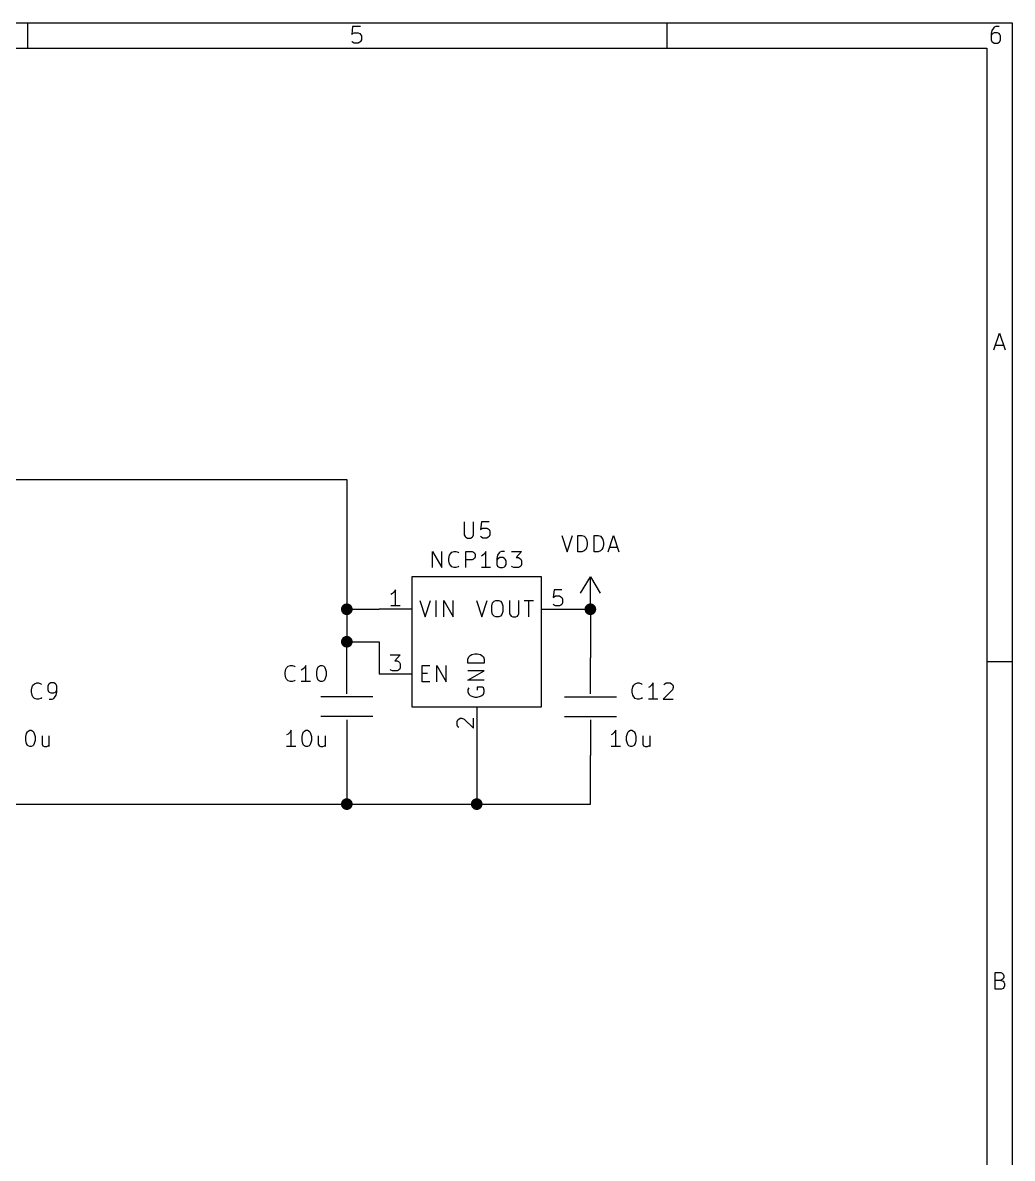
# Model space of a CAD drawing. Header units: millimetres. Extents: x 10 to 287, y -200 to -10.
# Drawn here: x 209.6 to 287, y -98.8 to -10 of the extents above; entities that cross this region are included whole.
import ezdxf

# ---------------------------------------------------------------- set-up
doc = ezdxf.new("R2010")
doc.units = ezdxf.units.MM
for name, color, linetype in [('GREENSIXTYFIVE', 129, 'CONTINUOUS'), ('LIGHTGREEN', 92, 'CONTINUOUS'), ('LIGHTRED', 12, 'CONTINUOUS'), ('RED', 14, 'CONTINUOUS'), ('WHITE', 250, 'CONTINUOUS')]:
    doc.layers.add(name, color=color, linetype=linetype)

msp = doc.modelspace()

# ---------------------------------------------------------------- linework, layer by layer
at = {"layer": 'GREENSIXTYFIVE', "linetype": 'CONTINUOUS'}
for p, q in [((244.1423, -49.0424), (244.1423, -50.0705)), ((244.1423, -49.0424), (244.1423, -50.0705)), ((244.868, -50.0705), (244.868, -49.0424)), ((244.868, -50.0705), (244.868, -49.0424)), ((245.4728, -49.0424), (245.4124, -49.6472)), ((245.4728, -49.0424), (245.4124, -49.6472)), ((245.4124, -49.6472), (245.4728, -49.5867)), ((245.4124, -49.6472), (245.4728, -49.5867)), ((246.0776, -49.0424), (245.4728, -49.0424)), ((246.0776, -49.0424), (245.4728, -49.0424)), ((245.4728, -49.5867), (245.5938, -49.5262)), ((245.4728, -49.5867), (245.5938, -49.5262)), ((245.5938, -49.5262), (245.8962, -49.5262)), ((245.5938, -49.5262), (245.8962, -49.5262)), ((245.8962, -49.5262), (246.0171, -49.5867)), ((245.8962, -49.5262), (246.0171, -49.5867)), ((246.0171, -49.5867), (246.0776, -49.6472)), ((246.0171, -49.5867), (246.0776, -49.6472)), ((246.0776, -49.6472), (246.1381, -49.7681)), ((246.0776, -49.6472), (246.1381, -49.7681)), ((244.1423, -50.0705), (244.2028, -50.1915)), ((244.1423, -50.0705), (244.2028, -50.1915)), ((244.2028, -50.1915), (244.2633, -50.252)), ((244.2028, -50.1915), (244.2633, -50.252)), ((244.2633, -50.252), (244.3842, -50.3124)), ((244.2633, -50.252), (244.3842, -50.3124)), ((244.3842, -50.3124), (244.6261, -50.3124)), ((244.3842, -50.3124), (244.6261, -50.3124)), ((244.6261, -50.3124), (244.7471, -50.252)), ((244.6261, -50.3124), (244.7471, -50.252)), ((244.7471, -50.252), (244.8076, -50.1915)), ((244.7471, -50.252), (244.8076, -50.1915)), ((244.8076, -50.1915), (244.868, -50.0705)), ((244.8076, -50.1915), (244.868, -50.0705)), ((245.4728, -50.252), (245.4124, -50.1915)), ((245.4728, -50.252), (245.4124, -50.1915)), ((245.5938, -50.3124), (245.4728, -50.252)), ((245.5938, -50.3124), (245.4728, -50.252)), ((245.8962, -50.3124), (245.5938, -50.3124)), ((245.8962, -50.3124), (245.5938, -50.3124)), ((246.0171, -50.252), (245.8962, -50.3124)), ((246.0171, -50.252), (245.8962, -50.3124)), ((246.0776, -50.1915), (246.0171, -50.252)), ((246.0776, -50.1915), (246.0171, -50.252)), ((246.1381, -50.0705), (246.0776, -50.1915)), ((246.1381, -50.0705), (246.0776, -50.1915)), ((246.1381, -49.7681), (246.1381, -50.0705)), ((246.1381, -49.7681), (246.1381, -50.0705)), ((251.7623, -50.1092), (252.1856, -51.3792)), ((251.7623, -50.1092), (252.1856, -51.3792)), ((252.1856, -51.3792), (252.609, -50.1092)), ((252.1856, -51.3792), (252.609, -50.1092)), ((253.0323, -51.3792), (253.0323, -50.1092)), ((253.0323, -50.1092), (253.3347, -50.1092)), ((253.0323, -51.3792), (253.0323, -50.1092)), ((253.0323, -50.1092), (253.3347, -50.1092)), ((253.3347, -50.1092), (253.5161, -50.1697)), ((253.3347, -50.1092), (253.5161, -50.1697)), ((253.5161, -50.1697), (253.6371, -50.2907)), ((253.5161, -50.1697), (253.6371, -50.2907)), ((253.6371, -50.2907), (253.6976, -50.4116)), ((253.6371, -50.2907), (253.6976, -50.4116)), ((253.6976, -50.4116), (253.758, -50.6535)), ((253.6976, -50.4116), (253.758, -50.6535)), ((254.3023, -51.3792), (254.3023, -50.1092)), ((254.3023, -50.1092), (254.6047, -50.1092)), ((254.3023, -51.3792), (254.3023, -50.1092)), ((254.3023, -50.1092), (254.6047, -50.1092)), ((254.6047, -50.1092), (254.7861, -50.1697)), ((254.6047, -50.1092), (254.7861, -50.1697)), ((254.7861, -50.1697), (254.9071, -50.2907)), ((254.7861, -50.1697), (254.9071, -50.2907)), ((254.9071, -50.2907), (254.9676, -50.4116)), ((254.9071, -50.2907), (254.9676, -50.4116)), ((254.9676, -50.4116), (255.028, -50.6535)), ((254.9676, -50.4116), (255.028, -50.6535)), ((255.3909, -51.3792), (255.8142, -50.1092)), ((255.3909, -51.3792), (255.8142, -50.1092)), ((255.8142, -50.1092), (256.2376, -51.3792)), ((255.8142, -50.1092), (256.2376, -51.3792)), ((241.6628, -52.6238), (241.6628, -51.3538)), ((241.6628, -51.3538), (242.3885, -52.6238)), ((241.6628, -52.6238), (241.6628, -51.3538)), ((241.6628, -51.3538), (242.3885, -52.6238)), ((242.3885, -52.6238), (242.3885, -51.3538)), ((242.3885, -52.6238), (242.3885, -51.3538)), ((243.0538, -51.5353), (243.1748, -51.4143)), ((243.0538, -51.5353), (243.1748, -51.4143)), ((243.1748, -51.4143), (243.3562, -51.3538)), ((243.1748, -51.4143), (243.3562, -51.3538)), ((243.3562, -51.3538), (243.4771, -51.3538)), ((243.3562, -51.3538), (243.4771, -51.3538)), ((243.4771, -51.3538), (243.6586, -51.4143)), ((243.4771, -51.3538), (243.6586, -51.4143)), ((243.6586, -51.4143), (243.719, -51.4748)), ((243.6586, -51.4143), (243.719, -51.4748)), ((244.2633, -52.6238), (244.2633, -51.3538)), ((244.2633, -51.3538), (244.7471, -51.3538)), ((244.2633, -52.6238), (244.2633, -51.3538)), ((244.2633, -51.3538), (244.7471, -51.3538)), ((244.7471, -51.3538), (244.8681, -51.4143)), ((244.7471, -51.3538), (244.8681, -51.4143)), ((244.8681, -51.4143), (244.9286, -51.4748)), ((244.8681, -51.4143), (244.9286, -51.4748)), ((244.9286, -51.4748), (244.989, -51.5957)), ((244.9286, -51.4748), (244.989, -51.5957)), ((245.8357, -51.3538), (245.7148, -51.5353)), ((245.8357, -51.3538), (245.7148, -51.5353)), ((245.8357, -52.6238), (245.8357, -51.3538)), ((245.8357, -52.6238), (245.8357, -51.3538)), ((246.8638, -51.4748), (246.7428, -51.6562)), ((246.8638, -51.4748), (246.7428, -51.6562)), ((246.9243, -51.4143), (246.8638, -51.4748)), ((246.9243, -51.4143), (246.8638, -51.4748)), ((247.0452, -51.3538), (246.9243, -51.4143)), ((247.0452, -51.3538), (246.9243, -51.4143)), ((247.2871, -51.3538), (247.0452, -51.3538)), ((247.2871, -51.3538), (247.0452, -51.3538)), ((247.8314, -51.3538), (248.6176, -51.3538)), ((247.8314, -51.3538), (248.6176, -51.3538)), ((248.6176, -51.3538), (248.1942, -51.8376)), ((248.6176, -51.3538), (248.1942, -51.8376)), ((253.3347, -51.3792), (253.0323, -51.3792)), ((253.3347, -51.3792), (253.0323, -51.3792)), ((253.5161, -51.3188), (253.3347, -51.3792)), ((253.5161, -51.3188), (253.3347, -51.3792)), ((253.6371, -51.1978), (253.5161, -51.3188)), ((253.6371, -51.1978), (253.5161, -51.3188)), ((253.6976, -51.0768), (253.6371, -51.1978)), ((253.6976, -51.0768), (253.6371, -51.1978)), ((253.758, -50.8349), (253.6976, -51.0768)), ((253.758, -50.8349), (253.6976, -51.0768)), ((253.758, -50.6535), (253.758, -50.8349)), ((253.758, -50.6535), (253.758, -50.8349)), ((254.6047, -51.3792), (254.3023, -51.3792)), ((254.6047, -51.3792), (254.3023, -51.3792)), ((254.7861, -51.3188), (254.6047, -51.3792)), ((254.7861, -51.3188), (254.6047, -51.3792)), ((254.9071, -51.1978), (254.7861, -51.3188)), ((254.9071, -51.1978), (254.7861, -51.3188)), ((254.9676, -51.0768), (254.9071, -51.1978)), ((254.9676, -51.0768), (254.9071, -51.1978)), ((255.028, -50.8349), (254.9676, -51.0768)), ((255.028, -50.8349), (254.9676, -51.0768)), ((255.028, -50.6535), (255.028, -50.8349)), ((255.028, -50.6535), (255.028, -50.8349)), ((255.5119, -51.0164), (256.1166, -51.0164)), ((255.5119, -51.0164), (256.1166, -51.0164)), ((242.9329, -51.8981), (242.9933, -51.6562)), ((242.9329, -51.8981), (242.9933, -51.6562)), ((242.9329, -52.0795), (242.9329, -51.8981)), ((242.9329, -52.0795), (242.9329, -51.8981)), ((242.9933, -52.3214), (242.9329, -52.0795)), ((242.9933, -52.3214), (242.9329, -52.0795)), ((242.9933, -51.6562), (243.0538, -51.5353)), ((242.9933, -51.6562), (243.0538, -51.5353)), ((243.0538, -52.4424), (242.9933, -52.3214)), ((243.0538, -52.4424), (242.9933, -52.3214)), ((244.7471, -52.0191), (244.2633, -52.0191)), ((244.7471, -52.0191), (244.2633, -52.0191)), ((244.8681, -51.9586), (244.7471, -52.0191)), ((244.8681, -51.9586), (244.7471, -52.0191)), ((244.9286, -51.8981), (244.8681, -51.9586)), ((244.9286, -51.8981), (244.8681, -51.9586)), ((244.989, -51.7772), (244.9286, -51.8981)), ((244.989, -51.7772), (244.9286, -51.8981)), ((244.989, -51.5957), (244.989, -51.7772)), ((244.989, -51.5957), (244.989, -51.7772)), ((245.5938, -51.6562), (245.4729, -51.7167)), ((245.5938, -51.6562), (245.4729, -51.7167)), ((245.7148, -51.5353), (245.5938, -51.6562)), ((245.7148, -51.5353), (245.5938, -51.6562)), ((246.7428, -51.6562), (246.6824, -51.8981)), ((246.7428, -51.6562), (246.6824, -51.8981)), ((246.6824, -51.8981), (246.6824, -52.3819)), ((246.6824, -51.8981), (246.6824, -52.3819)), ((246.7428, -51.9586), (246.6824, -52.0795)), ((246.7428, -51.9586), (246.6824, -52.0795)), ((246.6824, -52.3819), (246.7428, -52.5029)), ((246.6824, -52.3819), (246.7428, -52.5029)), ((246.8033, -51.8981), (246.7428, -51.9586)), ((246.8033, -51.8981), (246.7428, -51.9586)), ((246.9243, -51.8376), (246.8033, -51.8981)), ((246.9243, -51.8376), (246.8033, -51.8981)), ((247.1662, -51.8376), (246.9243, -51.8376)), ((247.1662, -51.8376), (246.9243, -51.8376)), ((247.2871, -51.8981), (247.1662, -51.8376)), ((247.2871, -51.8981), (247.1662, -51.8376)), ((247.3476, -51.9586), (247.2871, -51.8981)), ((247.3476, -51.9586), (247.2871, -51.8981)), ((247.4081, -52.0795), (247.3476, -51.9586)), ((247.4081, -52.0795), (247.3476, -51.9586)), ((247.3476, -52.5029), (247.4081, -52.3819)), ((247.3476, -52.5029), (247.4081, -52.3819)), ((247.4081, -52.3819), (247.4081, -52.0795)), ((247.4081, -52.3819), (247.4081, -52.0795)), ((248.1942, -51.8376), (248.3757, -51.8376)), ((248.1942, -51.8376), (248.3757, -51.8376)), ((248.3757, -51.8376), (248.4966, -51.8981)), ((248.3757, -51.8376), (248.4966, -51.8981)), ((248.4966, -51.8981), (248.5571, -51.9586)), ((248.4966, -51.8981), (248.5571, -51.9586)), ((248.5571, -51.9586), (248.6176, -52.0795)), ((248.5571, -51.9586), (248.6176, -52.0795)), ((248.6176, -52.3819), (248.5571, -52.5029)), ((248.6176, -52.3819), (248.5571, -52.5029)), ((248.6176, -52.0795), (248.6176, -52.3819)), ((248.6176, -52.0795), (248.6176, -52.3819)), ((243.1748, -52.5634), (243.0538, -52.4424)), ((243.1748, -52.5634), (243.0538, -52.4424)), ((243.3562, -52.6238), (243.1748, -52.5634)), ((243.3562, -52.6238), (243.1748, -52.5634)), ((243.4771, -52.6238), (243.3562, -52.6238)), ((243.4771, -52.6238), (243.3562, -52.6238)), ((243.6586, -52.5634), (243.4771, -52.6238)), ((243.6586, -52.5634), (243.4771, -52.6238)), ((243.719, -52.5029), (243.6586, -52.5634)), ((243.719, -52.5029), (243.6586, -52.5634)), ((246.1986, -52.6238), (245.4729, -52.6238)), ((246.1986, -52.6238), (245.4729, -52.6238)), ((246.7428, -52.5029), (246.8033, -52.5634)), ((246.7428, -52.5029), (246.8033, -52.5634)), ((246.8033, -52.5634), (246.9243, -52.6238)), ((246.8033, -52.5634), (246.9243, -52.6238)), ((246.9243, -52.6238), (247.1662, -52.6238)), ((246.9243, -52.6238), (247.1662, -52.6238)), ((247.1662, -52.6238), (247.2871, -52.5634)), ((247.1662, -52.6238), (247.2871, -52.5634)), ((247.2871, -52.5634), (247.3476, -52.5029)), ((247.2871, -52.5634), (247.3476, -52.5029)), ((247.8919, -52.5634), (247.8314, -52.5029)), ((247.8919, -52.5634), (247.8314, -52.5029)), ((248.0128, -52.6238), (247.8919, -52.5634)), ((248.0128, -52.6238), (247.8919, -52.5634)), ((248.3757, -52.6238), (248.0128, -52.6238)), ((248.3757, -52.6238), (248.0128, -52.6238)), ((248.4966, -52.5634), (248.3757, -52.6238)), ((248.4966, -52.5634), (248.3757, -52.6238)), ((248.5571, -52.5029), (248.4966, -52.5634)), ((248.5571, -52.5029), (248.4966, -52.5634)), ((240.6589, -55.1975), (241.0822, -56.4675)), ((240.6589, -55.1975), (241.0822, -56.4675)), ((241.0822, -56.4675), (241.5056, -55.1975)), ((241.0822, -56.4675), (241.5056, -55.1975)), ((241.9289, -56.4675), (241.9289, -55.1975)), ((241.9289, -56.4675), (241.9289, -55.1975)), ((242.5337, -56.4675), (242.5337, -55.1975)), ((242.5337, -55.1975), (243.2594, -56.4675)), ((242.5337, -56.4675), (242.5337, -55.1975)), ((242.5337, -55.1975), (243.2594, -56.4675)), ((243.2594, -56.4675), (243.2594, -55.1975)), ((243.2594, -56.4675), (243.2594, -55.1975)), ((245.0857, -55.1975), (245.509, -56.4675)), ((245.0857, -55.1975), (245.509, -56.4675)), ((245.509, -56.4675), (245.9324, -55.1975)), ((245.509, -56.4675), (245.9324, -55.1975)), ((246.2953, -55.6209), (246.3557, -55.379)), ((246.2953, -55.6209), (246.3557, -55.379)), ((246.2953, -56.0442), (246.2953, -55.6209)), ((246.2953, -56.0442), (246.2953, -55.6209)), ((246.3557, -55.379), (246.4767, -55.258)), ((246.3557, -55.379), (246.4767, -55.258)), ((246.4767, -55.258), (246.5976, -55.1975)), ((246.4767, -55.258), (246.5976, -55.1975)), ((246.5976, -55.1975), (246.8395, -55.1975)), ((246.5976, -55.1975), (246.8395, -55.1975)), ((246.8395, -55.1975), (246.9605, -55.258)), ((246.8395, -55.1975), (246.9605, -55.258)), ((246.9605, -55.258), (247.0814, -55.379)), ((246.9605, -55.258), (247.0814, -55.379)), ((247.0814, -55.379), (247.1419, -55.6209)), ((247.0814, -55.379), (247.1419, -55.6209)), ((247.1419, -55.6209), (247.1419, -56.0442)), ((247.1419, -55.6209), (247.1419, -56.0442)), ((247.6862, -55.1975), (247.6862, -56.2256)), ((247.6862, -55.1975), (247.6862, -56.2256)), ((248.4119, -56.2256), (248.4119, -55.1975)), ((248.4119, -56.2256), (248.4119, -55.1975)), ((248.8353, -55.1975), (249.561, -55.1975)), ((248.8353, -55.1975), (249.561, -55.1975)), ((249.1982, -56.4675), (249.1982, -55.1975)), ((249.1982, -56.4675), (249.1982, -55.1975)), ((246.3557, -56.2861), (246.2953, -56.0442)), ((246.3557, -56.2861), (246.2953, -56.0442)), ((246.4767, -56.4071), (246.3557, -56.2861)), ((246.4767, -56.4071), (246.3557, -56.2861)), ((246.5976, -56.4675), (246.4767, -56.4071)), ((246.5976, -56.4675), (246.4767, -56.4071)), ((246.8395, -56.4675), (246.5976, -56.4675)), ((246.8395, -56.4675), (246.5976, -56.4675)), ((246.9605, -56.4071), (246.8395, -56.4675)), ((246.9605, -56.4071), (246.8395, -56.4675)), ((247.0814, -56.2861), (246.9605, -56.4071)), ((247.0814, -56.2861), (246.9605, -56.4071)), ((247.1419, -56.0442), (247.0814, -56.2861)), ((247.1419, -56.0442), (247.0814, -56.2861)), ((247.6862, -56.2256), (247.7467, -56.3466)), ((247.6862, -56.2256), (247.7467, -56.3466)), ((247.7467, -56.3466), (247.8072, -56.4071)), ((247.7467, -56.3466), (247.8072, -56.4071)), ((247.8072, -56.4071), (247.9281, -56.4675)), ((247.8072, -56.4071), (247.9281, -56.4675)), ((247.9281, -56.4675), (248.17, -56.4675)), ((247.9281, -56.4675), (248.17, -56.4675)), ((248.17, -56.4675), (248.291, -56.4071)), ((248.17, -56.4675), (248.291, -56.4071)), ((248.291, -56.4071), (248.3515, -56.3466)), ((248.291, -56.4071), (248.3515, -56.3466)), ((248.3515, -56.3466), (248.4119, -56.2256)), ((248.3515, -56.3466), (248.4119, -56.2256)), ((244.488, -59.6053), (244.609, -59.4843)), ((244.488, -59.6053), (244.609, -59.4843)), ((244.609, -59.4843), (244.7299, -59.4238)), ((244.609, -59.4843), (244.7299, -59.4238)), ((244.7299, -59.4238), (244.9718, -59.3634)), ((244.7299, -59.4238), (244.9718, -59.3634)), ((244.9718, -59.3634), (245.1532, -59.3634)), ((244.9718, -59.3634), (245.1532, -59.3634)), ((245.1532, -59.3634), (245.3951, -59.4238)), ((245.1532, -59.3634), (245.3951, -59.4238)), ((245.3951, -59.4238), (245.5161, -59.4843)), ((245.3951, -59.4238), (245.5161, -59.4843)), ((245.5161, -59.4843), (245.6371, -59.6053)), ((245.5161, -59.4843), (245.6371, -59.6053)), ((230.2426, -60.4507), (230.3636, -60.3297)), ((230.2426, -60.4507), (230.3636, -60.3297)), ((230.3636, -60.3297), (230.545, -60.2692)), ((230.3636, -60.3297), (230.545, -60.2692)), ((230.545, -60.2692), (230.6659, -60.2692)), ((230.545, -60.2692), (230.6659, -60.2692)), ((230.6659, -60.2692), (230.8474, -60.3297)), ((230.6659, -60.2692), (230.8474, -60.3297)), ((230.8474, -60.3297), (230.9078, -60.3902)), ((230.8474, -60.3297), (230.9078, -60.3902)), ((231.7545, -60.2692), (231.6336, -60.4507)), ((231.7545, -60.2692), (231.6336, -60.4507)), ((231.7545, -61.5392), (231.7545, -60.2692)), ((231.7545, -61.5392), (231.7545, -60.2692)), ((232.6616, -60.5111), (232.7221, -60.3902)), ((232.6616, -60.5111), (232.7221, -60.3902)), ((232.7221, -60.3902), (232.7826, -60.3297)), ((232.7221, -60.3902), (232.7826, -60.3297)), ((232.7826, -60.3297), (232.9035, -60.2692)), ((232.7826, -60.3297), (232.9035, -60.2692)), ((232.9035, -60.2692), (233.0245, -60.2692)), ((232.9035, -60.2692), (233.0245, -60.2692)), ((233.0245, -60.2692), (233.1454, -60.3297)), ((233.0245, -60.2692), (233.1454, -60.3297)), ((233.1454, -60.3297), (233.2059, -60.3902)), ((233.1454, -60.3297), (233.2059, -60.3902)), ((233.2059, -60.3902), (233.2664, -60.5111)), ((233.2059, -60.3902), (233.2664, -60.5111)), ((240.8403, -61.5475), (240.8403, -60.2775)), ((240.8403, -60.2775), (241.4451, -60.2775)), ((240.8403, -61.5475), (240.8403, -60.2775)), ((240.8403, -60.2775), (241.4451, -60.2775)), ((241.9893, -61.5475), (241.9893, -60.2775)), ((241.9893, -60.2775), (242.715, -61.5475)), ((241.9893, -61.5475), (241.9893, -60.2775)), ((241.9893, -60.2775), (242.715, -61.5475)), ((242.715, -61.5475), (242.715, -60.2775)), ((242.715, -61.5475), (242.715, -60.2775)), ((244.4275, -59.7867), (244.488, -59.6053)), ((244.4275, -59.7867), (244.488, -59.6053)), ((244.4275, -60.0891), (244.4275, -59.7867)), ((244.4275, -60.0891), (244.4275, -59.7867)), ((245.6975, -60.0891), (244.4275, -60.0891)), ((245.6975, -60.0891), (244.4275, -60.0891)), ((245.6371, -59.6053), (245.6975, -59.7867)), ((245.6371, -59.6053), (245.6975, -59.7867)), ((245.6975, -59.7867), (245.6975, -60.0891)), ((245.6975, -59.7867), (245.6975, -60.0891)), ((230.1217, -60.8135), (230.1821, -60.5716)), ((230.1217, -60.8135), (230.1821, -60.5716)), ((230.1217, -60.9949), (230.1217, -60.8135)), ((230.1217, -60.9949), (230.1217, -60.8135)), ((230.1821, -61.2368), (230.1217, -60.9949)), ((230.1821, -61.2368), (230.1217, -60.9949)), ((230.1821, -60.5716), (230.2426, -60.4507)), ((230.1821, -60.5716), (230.2426, -60.4507)), ((230.2426, -61.3578), (230.1821, -61.2368)), ((230.2426, -61.3578), (230.1821, -61.2368)), ((231.5126, -60.5716), (231.3917, -60.6321)), ((231.5126, -60.5716), (231.3917, -60.6321)), ((231.6336, -60.4507), (231.5126, -60.5716)), ((231.6336, -60.4507), (231.5126, -60.5716)), ((232.6012, -60.753), (232.6616, -60.5111)), ((232.6012, -60.753), (232.6616, -60.5111)), ((232.6012, -61.0554), (232.6012, -60.753)), ((232.6012, -61.0554), (232.6012, -60.753)), ((232.6616, -61.2973), (232.6012, -61.0554)), ((232.6616, -61.2973), (232.6012, -61.0554)), ((233.2664, -60.5111), (233.3269, -60.753)), ((233.2664, -60.5111), (233.3269, -60.753)), ((233.3269, -61.0554), (233.2664, -61.2973)), ((233.3269, -61.0554), (233.2664, -61.2973)), ((233.3269, -60.753), (233.3269, -61.0554)), ((233.3269, -60.753), (233.3269, -61.0554)), ((240.8403, -60.8823), (241.2637, -60.8823)), ((240.8403, -60.8823), (241.2637, -60.8823)), ((244.4275, -61.4196), (245.6975, -60.6939)), ((245.6975, -60.6939), (244.4275, -60.6939)), ((244.4275, -61.4196), (245.6975, -60.6939)), ((245.6975, -60.6939), (244.4275, -60.6939)), ((210.2841, -62.1851), (210.3445, -61.9432)), ((210.2841, -62.1851), (210.3445, -61.9432)), ((210.3445, -61.9432), (210.405, -61.8223)), ((210.3445, -61.9432), (210.405, -61.8223)), ((210.405, -61.8223), (210.526, -61.7013)), ((210.405, -61.8223), (210.526, -61.7013)), ((210.526, -61.7013), (210.7074, -61.6408)), ((210.526, -61.7013), (210.7074, -61.6408)), ((210.7074, -61.6408), (210.8283, -61.6408)), ((210.7074, -61.6408), (210.8283, -61.6408)), ((210.8283, -61.6408), (211.0098, -61.7013)), ((210.8283, -61.6408), (211.0098, -61.7013)), ((211.0098, -61.7013), (211.0702, -61.7618)), ((211.0098, -61.7013), (211.0702, -61.7618)), ((211.6145, -61.7618), (211.5541, -61.8827)), ((211.6145, -61.7618), (211.5541, -61.8827)), ((211.5541, -61.8827), (211.5541, -62.1851)), ((211.5541, -61.8827), (211.5541, -62.1851)), ((211.675, -61.7013), (211.6145, -61.7618)), ((211.675, -61.7013), (211.6145, -61.7618)), ((211.796, -61.6408), (211.675, -61.7013)), ((211.796, -61.6408), (211.675, -61.7013)), ((212.0379, -61.6408), (211.796, -61.6408)), ((212.0379, -61.6408), (211.796, -61.6408)), ((212.1588, -61.7013), (212.0379, -61.6408)), ((212.1588, -61.7013), (212.0379, -61.6408)), ((212.2193, -61.7618), (212.1588, -61.7013)), ((212.2193, -61.7618), (212.1588, -61.7013)), ((212.2798, -61.8827), (212.2193, -61.7618)), ((212.2798, -61.8827), (212.2193, -61.7618)), ((212.2798, -62.3665), (212.2798, -61.8827)), ((212.2798, -62.3665), (212.2798, -61.8827)), ((230.3636, -61.4788), (230.2426, -61.3578)), ((230.3636, -61.4788), (230.2426, -61.3578)), ((230.545, -61.5392), (230.3636, -61.4788)), ((230.545, -61.5392), (230.3636, -61.4788)), ((230.6659, -61.5392), (230.545, -61.5392)), ((230.6659, -61.5392), (230.545, -61.5392)), ((230.8474, -61.4788), (230.6659, -61.5392)), ((230.8474, -61.4788), (230.6659, -61.5392)), ((230.9078, -61.4183), (230.8474, -61.4788)), ((230.9078, -61.4183), (230.8474, -61.4788)), ((232.1174, -61.5392), (231.3917, -61.5392)), ((232.1174, -61.5392), (231.3917, -61.5392)), ((232.7221, -61.4183), (232.6616, -61.2973)), ((232.7221, -61.4183), (232.6616, -61.2973)), ((232.7826, -61.4788), (232.7221, -61.4183)), ((232.7826, -61.4788), (232.7221, -61.4183)), ((232.9035, -61.5392), (232.7826, -61.4788)), ((232.9035, -61.5392), (232.7826, -61.4788)), ((233.0245, -61.5392), (232.9035, -61.5392)), ((233.0245, -61.5392), (232.9035, -61.5392)), ((233.1454, -61.4788), (233.0245, -61.5392)), ((233.1454, -61.4788), (233.0245, -61.5392)), ((233.2059, -61.4183), (233.1454, -61.4788)), ((233.2059, -61.4183), (233.1454, -61.4788)), ((233.2664, -61.2973), (233.2059, -61.4183)), ((233.2664, -61.2973), (233.2059, -61.4183)), ((241.4451, -61.5475), (240.8403, -61.5475)), ((241.4451, -61.5475), (240.8403, -61.5475)), ((245.6975, -61.4196), (244.4275, -61.4196)), ((245.6975, -61.4196), (244.4275, -61.4196)), ((244.488, -62.0243), (244.4275, -62.1453)), ((244.488, -62.0243), (244.4275, -62.1453)), ((244.4275, -62.1453), (244.4275, -62.3267)), ((244.4275, -62.1453), (244.4275, -62.3267)), ((245.5766, -61.9639), (245.1532, -61.9639)), ((245.1532, -61.9639), (245.1532, -62.2058)), ((245.5766, -61.9639), (245.1532, -61.9639)), ((245.1532, -61.9639), (245.1532, -62.2058)), ((245.6371, -62.0243), (245.5766, -61.9639)), ((245.6371, -62.0243), (245.5766, -61.9639)), ((245.6975, -62.2058), (245.6371, -62.0243)), ((245.6975, -62.2058), (245.6371, -62.0243)), ((257.2741, -62.1851), (257.3345, -61.9432)), ((257.2741, -62.1851), (257.3345, -61.9432)), ((257.3345, -61.9432), (257.395, -61.8223)), ((257.3345, -61.9432), (257.395, -61.8223)), ((257.395, -61.8223), (257.516, -61.7013)), ((257.395, -61.8223), (257.516, -61.7013)), ((257.516, -61.7013), (257.6974, -61.6408)), ((257.516, -61.7013), (257.6974, -61.6408)), ((257.6974, -61.6408), (257.8183, -61.6408)), ((257.6974, -61.6408), (257.8183, -61.6408)), ((257.8183, -61.6408), (257.9998, -61.7013)), ((257.8183, -61.6408), (257.9998, -61.7013)), ((257.9998, -61.7013), (258.0602, -61.7618)), ((257.9998, -61.7013), (258.0602, -61.7618)), ((258.665, -61.9432), (258.5441, -62.0037)), ((258.665, -61.9432), (258.5441, -62.0037)), ((258.786, -61.8223), (258.665, -61.9432)), ((258.786, -61.8223), (258.665, -61.9432)), ((258.9069, -61.6408), (258.786, -61.8223)), ((258.9069, -61.6408), (258.786, -61.8223)), ((258.9069, -62.9108), (258.9069, -61.6408)), ((258.9069, -62.9108), (258.9069, -61.6408)), ((259.7536, -61.7618), (259.814, -61.7013)), ((259.7536, -61.7618), (259.814, -61.7013)), ((259.814, -61.7013), (259.935, -61.6408)), ((259.814, -61.7013), (259.935, -61.6408)), ((259.935, -61.6408), (260.2374, -61.6408)), ((259.935, -61.6408), (260.2374, -61.6408)), ((260.2374, -61.6408), (260.3583, -61.7013)), ((260.2374, -61.6408), (260.3583, -61.7013)), ((260.3583, -61.7013), (260.4188, -61.7618)), ((260.3583, -61.7013), (260.4188, -61.7618)), ((260.4188, -61.7618), (260.4793, -61.8827)), ((260.4188, -61.7618), (260.4793, -61.8827)), ((260.4793, -62.0037), (260.4188, -62.1851)), ((260.4793, -62.0037), (260.4188, -62.1851)), ((260.4793, -61.8827), (260.4793, -62.0037)), ((260.4793, -61.8827), (260.4793, -62.0037)), ((210.2841, -62.3665), (210.2841, -62.1851)), ((210.2841, -62.3665), (210.2841, -62.1851)), ((210.3445, -62.6084), (210.2841, -62.3665)), ((210.3445, -62.6084), (210.2841, -62.3665)), ((210.405, -62.7294), (210.3445, -62.6084)), ((210.405, -62.7294), (210.3445, -62.6084)), ((210.526, -62.8504), (210.405, -62.7294)), ((210.526, -62.8504), (210.405, -62.7294)), ((210.7074, -62.9108), (210.526, -62.8504)), ((210.7074, -62.9108), (210.526, -62.8504)), ((210.8283, -62.9108), (210.7074, -62.9108)), ((210.8283, -62.9108), (210.7074, -62.9108)), ((211.0098, -62.8504), (210.8283, -62.9108)), ((211.0098, -62.8504), (210.8283, -62.9108)), ((211.0702, -62.7899), (211.0098, -62.8504)), ((211.0702, -62.7899), (211.0098, -62.8504)), ((211.5541, -62.1851), (211.6145, -62.3061)), ((211.5541, -62.1851), (211.6145, -62.3061)), ((211.6145, -62.3061), (211.675, -62.3665)), ((211.6145, -62.3061), (211.675, -62.3665)), ((211.675, -62.3665), (211.796, -62.427)), ((211.675, -62.3665), (211.796, -62.427)), ((211.675, -62.9108), (211.9169, -62.9108)), ((211.675, -62.9108), (211.9169, -62.9108)), ((211.796, -62.427), (212.0379, -62.427)), ((211.796, -62.427), (212.0379, -62.427)), ((211.9169, -62.9108), (212.0379, -62.8504)), ((211.9169, -62.9108), (212.0379, -62.8504)), ((212.0379, -62.427), (212.1588, -62.3665)), ((212.0379, -62.427), (212.1588, -62.3665)), ((212.0379, -62.8504), (212.0983, -62.7899)), ((212.0379, -62.8504), (212.0983, -62.7899)), ((212.0983, -62.7899), (212.2193, -62.6084)), ((212.0983, -62.7899), (212.2193, -62.6084)), ((212.1588, -62.3665), (212.2193, -62.3061)), ((212.1588, -62.3665), (212.2193, -62.3061)), ((212.2193, -62.3061), (212.2798, -62.1851)), ((212.2193, -62.3061), (212.2798, -62.1851)), ((212.2193, -62.6084), (212.2798, -62.3665)), ((212.2193, -62.6084), (212.2798, -62.3665)), ((244.4275, -62.3267), (244.488, -62.5081)), ((244.4275, -62.3267), (244.488, -62.5081)), ((244.488, -62.5081), (244.609, -62.6291)), ((244.488, -62.5081), (244.609, -62.6291)), ((244.609, -62.6291), (244.7299, -62.6896)), ((244.609, -62.6291), (244.7299, -62.6896)), ((244.7299, -62.6896), (244.9718, -62.75)), ((244.7299, -62.6896), (244.9718, -62.75)), ((244.9718, -62.75), (245.1532, -62.75)), ((244.9718, -62.75), (245.1532, -62.75)), ((245.1532, -62.75), (245.3951, -62.6896)), ((245.1532, -62.75), (245.3951, -62.6896)), ((245.3951, -62.6896), (245.5161, -62.6291)), ((245.3951, -62.6896), (245.5161, -62.6291)), ((245.5161, -62.6291), (245.6371, -62.5081)), ((245.5161, -62.6291), (245.6371, -62.5081)), ((245.6371, -62.5081), (245.6975, -62.3267)), ((245.6371, -62.5081), (245.6975, -62.3267)), ((245.6975, -62.3267), (245.6975, -62.2058)), ((245.6975, -62.3267), (245.6975, -62.2058)), ((257.2741, -62.3665), (257.2741, -62.1851)), ((257.2741, -62.3665), (257.2741, -62.1851)), ((257.3345, -62.6084), (257.2741, -62.3665)), ((257.3345, -62.6084), (257.2741, -62.3665)), ((257.395, -62.7294), (257.3345, -62.6084)), ((257.395, -62.7294), (257.3345, -62.6084)), ((257.516, -62.8504), (257.395, -62.7294)), ((257.516, -62.8504), (257.395, -62.7294)), ((257.6974, -62.9108), (257.516, -62.8504)), ((257.6974, -62.9108), (257.516, -62.8504)), ((257.8183, -62.9108), (257.6974, -62.9108)), ((257.8183, -62.9108), (257.6974, -62.9108)), ((257.9998, -62.8504), (257.8183, -62.9108)), ((257.9998, -62.8504), (257.8183, -62.9108)), ((258.0602, -62.7899), (257.9998, -62.8504)), ((258.0602, -62.7899), (257.9998, -62.8504)), ((259.2698, -62.9108), (258.5441, -62.9108)), ((259.2698, -62.9108), (258.5441, -62.9108)), ((260.4188, -62.1851), (259.6931, -62.9108)), ((260.4188, -62.1851), (259.6931, -62.9108)), ((259.6931, -62.9108), (260.4793, -62.9108)), ((259.6931, -62.9108), (260.4793, -62.9108)), ((209.8426, -65.833), (209.903, -65.5911)), ((209.8426, -65.833), (209.903, -65.5911)), ((209.903, -65.5911), (209.9635, -65.4702)), ((209.903, -65.5911), (209.9635, -65.4702)), ((209.9635, -65.4702), (210.024, -65.4097)), ((209.9635, -65.4702), (210.024, -65.4097)), ((210.024, -65.4097), (210.1449, -65.3492)), ((210.024, -65.4097), (210.1449, -65.3492)), ((210.1449, -65.3492), (210.2659, -65.3492)), ((210.1449, -65.3492), (210.2659, -65.3492)), ((210.2659, -65.3492), (210.3868, -65.4097)), ((210.2659, -65.3492), (210.3868, -65.4097)), ((210.3868, -65.4097), (210.4473, -65.4702)), ((210.3868, -65.4097), (210.4473, -65.4702)), ((210.4473, -65.4702), (210.5078, -65.5911)), ((210.4473, -65.4702), (210.5078, -65.5911)), ((210.5078, -65.5911), (210.5683, -65.833)), ((210.5078, -65.5911), (210.5683, -65.833)), ((230.3636, -65.6516), (230.2427, -65.7121)), ((230.3636, -65.6516), (230.2427, -65.7121)), ((230.4846, -65.5307), (230.3636, -65.6516)), ((230.4846, -65.5307), (230.3636, -65.6516)), ((230.6055, -65.3492), (230.4846, -65.5307)), ((230.6055, -65.3492), (230.4846, -65.5307)), ((230.6055, -66.6192), (230.6055, -65.3492)), ((230.6055, -66.6192), (230.6055, -65.3492)), ((231.4522, -65.833), (231.5126, -65.5911)), ((231.4522, -65.833), (231.5126, -65.5911)), ((231.5126, -65.5911), (231.5731, -65.4702)), ((231.5126, -65.5911), (231.5731, -65.4702)), ((231.5731, -65.4702), (231.6336, -65.4097)), ((231.5731, -65.4702), (231.6336, -65.4097)), ((231.6336, -65.4097), (231.7545, -65.3492)), ((231.6336, -65.4097), (231.7545, -65.3492)), ((231.7545, -65.3492), (231.8755, -65.3492)), ((231.7545, -65.3492), (231.8755, -65.3492)), ((231.8755, -65.3492), (231.9964, -65.4097)), ((231.8755, -65.3492), (231.9964, -65.4097)), ((231.9964, -65.4097), (232.0569, -65.4702)), ((231.9964, -65.4097), (232.0569, -65.4702)), ((232.0569, -65.4702), (232.1174, -65.5911)), ((232.0569, -65.4702), (232.1174, -65.5911)), ((232.1174, -65.5911), (232.1779, -65.833)), ((232.1174, -65.5911), (232.1779, -65.833)), ((255.744, -65.6516), (255.6231, -65.7121)), ((255.744, -65.6516), (255.6231, -65.7121)), ((255.865, -65.5307), (255.744, -65.6516)), ((255.865, -65.5307), (255.744, -65.6516)), ((255.9859, -65.3492), (255.865, -65.5307)), ((255.9859, -65.3492), (255.865, -65.5307)), ((255.9859, -66.6192), (255.9859, -65.3492)), ((255.9859, -66.6192), (255.9859, -65.3492)), ((256.8326, -65.833), (256.893, -65.5911)), ((256.8326, -65.833), (256.893, -65.5911)), ((256.893, -65.5911), (256.9535, -65.4702)), ((256.893, -65.5911), (256.9535, -65.4702)), ((256.9535, -65.4702), (257.014, -65.4097)), ((256.9535, -65.4702), (257.014, -65.4097)), ((257.014, -65.4097), (257.1349, -65.3492)), ((257.014, -65.4097), (257.1349, -65.3492)), ((257.1349, -65.3492), (257.2559, -65.3492)), ((257.1349, -65.3492), (257.2559, -65.3492)), ((257.2559, -65.3492), (257.3768, -65.4097)), ((257.2559, -65.3492), (257.3768, -65.4097)), ((257.3768, -65.4097), (257.4373, -65.4702)), ((257.3768, -65.4097), (257.4373, -65.4702)), ((257.4373, -65.4702), (257.4978, -65.5911)), ((257.4373, -65.4702), (257.4978, -65.5911)), ((257.4978, -65.5911), (257.5583, -65.833)), ((257.4978, -65.5911), (257.5583, -65.833)), ((209.8426, -66.1354), (209.8426, -65.833)), ((209.8426, -66.1354), (209.8426, -65.833)), ((209.903, -66.3773), (209.8426, -66.1354)), ((209.903, -66.3773), (209.8426, -66.1354)), ((209.9635, -66.4983), (209.903, -66.3773)), ((209.9635, -66.4983), (209.903, -66.3773)), ((210.024, -66.5588), (209.9635, -66.4983)), ((210.024, -66.5588), (209.9635, -66.4983)), ((210.1449, -66.6192), (210.024, -66.5588)), ((210.1449, -66.6192), (210.024, -66.5588)), ((210.3868, -66.5588), (210.2659, -66.6192)), ((210.3868, -66.5588), (210.2659, -66.6192)), ((210.4473, -66.4983), (210.3868, -66.5588)), ((210.4473, -66.4983), (210.3868, -66.5588)), ((210.5078, -66.3773), (210.4473, -66.4983)), ((210.5078, -66.3773), (210.4473, -66.4983)), ((210.5683, -66.1354), (210.5078, -66.3773)), ((210.5683, -66.1354), (210.5078, -66.3773)), ((210.5683, -65.833), (210.5683, -66.1354)), ((210.5683, -65.833), (210.5683, -66.1354)), ((211.1125, -65.7726), (211.1125, -66.4378)), ((211.1125, -65.7726), (211.1125, -66.4378)), ((211.1125, -66.4378), (211.173, -66.5588)), ((211.1125, -66.4378), (211.173, -66.5588)), ((211.173, -66.5588), (211.294, -66.6192)), ((211.173, -66.5588), (211.294, -66.6192)), ((211.4754, -66.6192), (211.5963, -66.5588)), ((211.4754, -66.6192), (211.5963, -66.5588)), ((211.5963, -66.5588), (211.6568, -66.4983)), ((211.5963, -66.5588), (211.6568, -66.4983)), ((211.6568, -65.7726), (211.6568, -66.6192)), ((211.6568, -65.7726), (211.6568, -66.6192)), ((231.4522, -66.1354), (231.4522, -65.833)), ((231.4522, -66.1354), (231.4522, -65.833)), ((231.5126, -66.3773), (231.4522, -66.1354)), ((231.5126, -66.3773), (231.4522, -66.1354)), ((231.5731, -66.4983), (231.5126, -66.3773)), ((231.5731, -66.4983), (231.5126, -66.3773)), ((231.6336, -66.5588), (231.5731, -66.4983)), ((231.6336, -66.5588), (231.5731, -66.4983)), ((231.7545, -66.6192), (231.6336, -66.5588)), ((231.7545, -66.6192), (231.6336, -66.5588)), ((231.9964, -66.5588), (231.8755, -66.6192)), ((231.9964, -66.5588), (231.8755, -66.6192)), ((232.0569, -66.4983), (231.9964, -66.5588)), ((232.0569, -66.4983), (231.9964, -66.5588)), ((232.1174, -66.3773), (232.0569, -66.4983)), ((232.1174, -66.3773), (232.0569, -66.4983)), ((232.1779, -66.1354), (232.1174, -66.3773)), ((232.1779, -66.1354), (232.1174, -66.3773)), ((232.1779, -65.833), (232.1779, -66.1354)), ((232.1779, -65.833), (232.1779, -66.1354)), ((232.7221, -65.7726), (232.7221, -66.4378)), ((232.7221, -65.7726), (232.7221, -66.4378)), ((232.7221, -66.4378), (232.7826, -66.5588)), ((232.7221, -66.4378), (232.7826, -66.5588)), ((232.7826, -66.5588), (232.9036, -66.6192)), ((232.7826, -66.5588), (232.9036, -66.6192)), ((233.085, -66.6192), (233.2059, -66.5588)), ((233.085, -66.6192), (233.2059, -66.5588)), ((233.2059, -66.5588), (233.2664, -66.4983)), ((233.2059, -66.5588), (233.2664, -66.4983)), ((233.2664, -65.7726), (233.2664, -66.6192)), ((233.2664, -65.7726), (233.2664, -66.6192)), ((256.8326, -66.1354), (256.8326, -65.833)), ((256.8326, -66.1354), (256.8326, -65.833)), ((256.893, -66.3773), (256.8326, -66.1354)), ((256.893, -66.3773), (256.8326, -66.1354)), ((256.9535, -66.4983), (256.893, -66.3773)), ((256.9535, -66.4983), (256.893, -66.3773)), ((257.014, -66.5588), (256.9535, -66.4983)), ((257.014, -66.5588), (256.9535, -66.4983)), ((257.1349, -66.6192), (257.014, -66.5588)), ((257.1349, -66.6192), (257.014, -66.5588)), ((257.3768, -66.5588), (257.2559, -66.6192)), ((257.3768, -66.5588), (257.2559, -66.6192)), ((257.4373, -66.4983), (257.3768, -66.5588)), ((257.4373, -66.4983), (257.3768, -66.5588)), ((257.4978, -66.3773), (257.4373, -66.4983)), ((257.4978, -66.3773), (257.4373, -66.4983)), ((257.5583, -66.1354), (257.4978, -66.3773)), ((257.5583, -66.1354), (257.4978, -66.3773)), ((257.5583, -65.833), (257.5583, -66.1354)), ((257.5583, -65.833), (257.5583, -66.1354)), ((258.1025, -65.7726), (258.1025, -66.4378)), ((258.1025, -65.7726), (258.1025, -66.4378)), ((258.1025, -66.4378), (258.163, -66.5588)), ((258.1025, -66.4378), (258.163, -66.5588)), ((258.163, -66.5588), (258.284, -66.6192)), ((258.163, -66.5588), (258.284, -66.6192)), ((258.4654, -66.6192), (258.5863, -66.5588)), ((258.4654, -66.6192), (258.5863, -66.5588)), ((258.5863, -66.5588), (258.6468, -66.4983)), ((258.5863, -66.5588), (258.6468, -66.4983)), ((258.6468, -65.7726), (258.6468, -66.6192)), ((258.6468, -65.7726), (258.6468, -66.6192)), ((210.2659, -66.6192), (210.1449, -66.6192)), ((210.2659, -66.6192), (210.1449, -66.6192)), ((211.294, -66.6192), (211.4754, -66.6192)), ((211.294, -66.6192), (211.4754, -66.6192)), ((230.9684, -66.6192), (230.2427, -66.6192)), ((230.9684, -66.6192), (230.2427, -66.6192)), ((231.8755, -66.6192), (231.7545, -66.6192)), ((231.8755, -66.6192), (231.7545, -66.6192)), ((232.9036, -66.6192), (233.085, -66.6192)), ((232.9036, -66.6192), (233.085, -66.6192)), ((256.3488, -66.6192), (255.6231, -66.6192)), ((256.3488, -66.6192), (255.6231, -66.6192)), ((257.2559, -66.6192), (257.1349, -66.6192)), ((257.2559, -66.6192), (257.1349, -66.6192)), ((258.284, -66.6192), (258.4654, -66.6192)), ((258.284, -66.6192), (258.4654, -66.6192))]:
    msp.add_line(p, q, dxfattribs=at)
at = {"layer": 'LIGHTGREEN', "linetype": 'CONTINUOUS'}
for p, q in [((187.96, -45.72), (234.95, -45.72)), ((234.95, -45.72), (234.95, -55.88)), ((234.95, -55.88), (237.49, -55.88)), ((234.95, -55.88), (234.95, -58.42)), ((252.73, -55.88), (254, -55.88)), ((254, -55.88), (254, -59.69)), ((234.95, -59.69), (234.95, -58.42)), ((234.95, -58.42), (237.49, -58.42)), ((237.49, -58.42), (237.49, -60.96)), ((245.11, -66.04), (245.11, -71.12)), ((234.95, -67.31), (234.95, -71.12)), ((254, -71.12), (254, -67.31)), ((207.01, -71.12), (234.95, -71.12)), ((234.95, -71.12), (245.11, -71.12)), ((245.11, -71.12), (254, -71.12))]:
    msp.add_line(p, q, dxfattribs=at)
at = {"layer": 'LIGHTGREEN', "const_width": 0.4572}
for points in [[(234.7214, -55.88, 1), (235.1786, -55.88, 1)], [(253.7714, -55.88, 1), (254.2286, -55.88, 1)], [(234.7214, -58.42, 1), (235.1786, -58.42, 1)], [(234.7214, -71.12, 1), (235.1786, -71.12, 1)], [(244.8814, -71.12, 1), (245.3386, -71.12, 1)]]:
    msp.add_lwpolyline(points, format="xyb", close=True, dxfattribs=at)
at = {"layer": 'LIGHTRED', "linetype": 'CONTINUOUS'}
for p, q in [((238.5181, -54.6553), (238.3972, -54.7158)), ((238.5181, -54.6553), (238.3972, -54.7158)), ((238.6391, -54.5344), (238.5181, -54.6553)), ((238.6391, -54.5344), (238.5181, -54.6553)), ((238.76, -54.3529), (238.6391, -54.5344)), ((238.76, -54.3529), (238.6391, -54.5344)), ((238.76, -55.6229), (238.76, -54.3529)), ((238.76, -55.6229), (238.76, -54.3529)), ((251.1576, -54.3529), (251.0972, -54.9577)), ((251.1576, -54.3529), (251.0972, -54.9577)), ((251.0972, -54.9577), (251.1576, -54.8972)), ((251.0972, -54.9577), (251.1576, -54.8972)), ((251.7624, -54.3529), (251.1576, -54.3529)), ((251.7624, -54.3529), (251.1576, -54.3529)), ((251.1576, -54.8972), (251.2786, -54.8367)), ((251.1576, -54.8972), (251.2786, -54.8367)), ((251.2786, -54.8367), (251.581, -54.8367)), ((251.2786, -54.8367), (251.581, -54.8367)), ((251.581, -54.8367), (251.7019, -54.8972)), ((251.581, -54.8367), (251.7019, -54.8972)), ((251.7019, -54.8972), (251.7624, -54.9577)), ((251.7019, -54.8972), (251.7624, -54.9577)), ((251.7624, -54.9577), (251.8229, -55.0786)), ((251.7624, -54.9577), (251.8229, -55.0786)), ((239.1229, -55.6229), (238.3972, -55.6229)), ((239.1229, -55.6229), (238.3972, -55.6229)), ((251.1576, -55.5625), (251.0972, -55.502)), ((251.1576, -55.5625), (251.0972, -55.502)), ((251.2786, -55.6229), (251.1576, -55.5625)), ((251.2786, -55.6229), (251.1576, -55.5625)), ((251.581, -55.6229), (251.2786, -55.6229)), ((251.581, -55.6229), (251.2786, -55.6229)), ((251.7019, -55.5625), (251.581, -55.6229)), ((251.7019, -55.5625), (251.581, -55.6229)), ((251.7624, -55.502), (251.7019, -55.5625)), ((251.7624, -55.502), (251.7019, -55.5625)), ((251.8229, -55.381), (251.7624, -55.502)), ((251.8229, -55.381), (251.7624, -55.502)), ((251.8229, -55.0786), (251.8229, -55.381)), ((251.8229, -55.0786), (251.8229, -55.381)), ((238.3367, -59.4329), (239.1229, -59.4329)), ((238.3367, -59.4329), (239.1229, -59.4329)), ((239.1229, -59.4329), (238.6995, -59.9167)), ((239.1229, -59.4329), (238.6995, -59.9167)), ((238.6995, -59.9167), (238.881, -59.9167)), ((238.6995, -59.9167), (238.881, -59.9167)), ((238.881, -59.9167), (239.0019, -59.9772)), ((238.881, -59.9167), (239.0019, -59.9772)), ((239.0019, -59.9772), (239.0624, -60.0377)), ((239.0019, -59.9772), (239.0624, -60.0377)), ((239.0624, -60.0377), (239.1229, -60.1586)), ((239.0624, -60.0377), (239.1229, -60.1586)), ((239.1229, -60.1586), (239.1229, -60.461)), ((239.1229, -60.1586), (239.1229, -60.461)), ((238.3972, -60.6425), (238.3367, -60.582)), ((238.3972, -60.6425), (238.3367, -60.582)), ((238.5181, -60.7029), (238.3972, -60.6425)), ((238.5181, -60.7029), (238.3972, -60.6425)), ((238.881, -60.7029), (238.5181, -60.7029)), ((238.881, -60.7029), (238.5181, -60.7029)), ((239.0019, -60.6425), (238.881, -60.7029)), ((239.0019, -60.6425), (238.881, -60.7029)), ((239.0624, -60.582), (239.0019, -60.6425)), ((239.0624, -60.582), (239.0019, -60.6425)), ((239.1229, -60.461), (239.0624, -60.582)), ((239.1229, -60.461), (239.0624, -60.582)), ((243.5829, -64.6489), (243.6434, -64.528)), ((243.5829, -64.6489), (243.6434, -64.528)), ((243.5829, -64.9513), (243.5829, -64.6489)), ((243.5829, -64.9513), (243.5829, -64.6489)), ((243.6434, -64.528), (243.7039, -64.4675)), ((243.6434, -64.528), (243.7039, -64.4675)), ((243.7039, -64.4675), (243.8248, -64.407)), ((243.7039, -64.4675), (243.8248, -64.407)), ((243.8248, -64.407), (243.9458, -64.407)), ((243.8248, -64.407), (243.9458, -64.407)), ((243.9458, -64.407), (244.1272, -64.4675)), ((243.9458, -64.407), (244.1272, -64.4675)), ((244.1272, -64.4675), (244.8529, -65.1932)), ((244.1272, -64.4675), (244.8529, -65.1932)), ((244.8529, -65.1932), (244.8529, -64.407)), ((244.8529, -65.1932), (244.8529, -64.407)), ((243.6434, -65.0723), (243.5829, -64.9513)), ((243.6434, -65.0723), (243.5829, -64.9513)), ((243.7039, -65.1327), (243.6434, -65.0723)), ((243.7039, -65.1327), (243.6434, -65.0723))]:
    msp.add_line(p, q, dxfattribs=at)
at = {"layer": 'RED', "linetype": 'CONTINUOUS'}
for p, q in [((10, -10), (287.0022, -10)), ((210, -12), (210, -10)), ((235.4081, -10.2937), (235.3462, -10.9127)), ((236.0271, -10.2937), (235.4081, -10.2937)), ((260, -12), (260, -10)), ((285.4081, -10.6032), (285.3462, -10.8508)), ((285.5319, -10.4175), (285.4081, -10.6032)), ((285.5938, -10.3556), (285.5319, -10.4175)), ((285.7176, -10.2937), (285.5938, -10.3556)), ((285.9652, -10.2937), (285.7176, -10.2937)), ((287.0022, -10), (287.0022, -200.0072)), ((235.3462, -10.9127), (235.4081, -10.8508)), ((235.4081, -11.5318), (235.3462, -11.4698)), ((235.4081, -10.8508), (235.5319, -10.7889)), ((235.5319, -11.5937), (235.4081, -11.5318)), ((235.5319, -10.7889), (235.8414, -10.7889)), ((235.8414, -10.7889), (235.9652, -10.8508)), ((235.9652, -11.5318), (235.8414, -11.5937)), ((235.9652, -10.8508), (236.0271, -10.9127)), ((236.0271, -11.4698), (235.9652, -11.5318)), ((236.0271, -10.9127), (236.089, -11.0365)), ((236.089, -11.346), (236.0271, -11.4698)), ((236.089, -11.0365), (236.089, -11.346)), ((285.3462, -10.8508), (285.3462, -11.346)), ((285.4081, -10.9127), (285.3462, -11.0365)), ((285.3462, -11.346), (285.4081, -11.4698)), ((285.47, -10.8508), (285.4081, -10.9127)), ((285.4081, -11.4698), (285.47, -11.5318)), ((285.5938, -10.7889), (285.47, -10.8508)), ((285.47, -11.5318), (285.5938, -11.5937)), ((285.8414, -10.7889), (285.5938, -10.7889)), ((285.9652, -10.8508), (285.8414, -10.7889)), ((285.8414, -11.5937), (285.9652, -11.5318)), ((286.0271, -10.9127), (285.9652, -10.8508)), ((285.9652, -11.5318), (286.0271, -11.4698)), ((286.089, -11.0365), (286.0271, -10.9127)), ((286.0271, -11.4698), (286.089, -11.346)), ((286.089, -11.346), (286.089, -11.0365)), ((12, -12), (285.0022, -12)), ((235.8414, -11.5937), (235.5319, -11.5937)), ((285.0022, -12), (285.0022, -198.0072)), ((285.5938, -11.5937), (285.8414, -11.5937)), ((285.5689, -35.5937), (286.0022, -34.2937)), ((286.0022, -34.2937), (286.4355, -35.5937)), ((285.6927, -35.2222), (286.3117, -35.2222)), ((240.03, -53.34), (240.03, -63.5)), ((250.19, -53.34), (240.03, -53.34)), ((250.19, -63.5), (250.19, -53.34)), ((253.238, -54.61), (254, -53.34)), ((254, -53.34), (254.762, -54.61)), ((254, -55.88), (254, -53.34)), ((240.03, -55.88), (237.49, -55.88)), ((240.03, -55.88), (237.49, -55.88)), ((250.19, -55.88), (252.73, -55.88)), ((250.19, -55.88), (252.73, -55.88)), ((234.95, -62.484), (234.95, -59.69)), ((234.95, -62.484), (234.95, -59.69)), ((254, -62.484), (254, -59.69)), ((254, -62.484), (254, -59.69)), ((287.0022, -60), (285.0022, -60)), ((240.03, -60.96), (237.49, -60.96)), ((240.03, -60.96), (237.49, -60.96)), ((236.982, -62.738), (232.918, -62.738)), ((251.968, -62.738), (256.032, -62.738)), ((240.03, -63.5), (250.19, -63.5)), ((245.11, -63.5), (245.11, -66.04)), ((245.11, -63.5), (245.11, -66.04)), ((236.982, -64.262), (232.918, -64.262)), ((234.95, -64.516), (234.95, -67.31)), ((234.95, -64.516), (234.95, -67.31)), ((251.968, -64.262), (256.032, -64.262)), ((254, -64.516), (254, -67.31)), ((254, -64.516), (254, -67.31)), ((285.6617, -85.5937), (285.6617, -84.2937)), ((285.6617, -84.2937), (286.095, -84.2937)), ((286.095, -84.2937), (286.2188, -84.3556)), ((286.2188, -84.3556), (286.2807, -84.4175)), ((286.095, -84.9127), (285.6617, -84.9127)), ((286.2188, -84.8508), (286.095, -84.9127)), ((286.095, -84.9127), (286.2807, -84.9746)), ((286.2807, -84.7889), (286.2188, -84.8508)), ((286.2807, -84.4175), (286.3426, -84.5413)), ((286.3426, -84.6651), (286.2807, -84.7889)), ((286.2807, -84.9746), (286.3426, -85.0365)), ((286.3426, -84.5413), (286.3426, -84.6651)), ((286.3426, -85.0365), (286.4045, -85.1603)), ((286.4045, -85.1603), (286.4045, -85.346)), ((286.1569, -85.5937), (285.6617, -85.5937)), ((286.2807, -85.5318), (286.1569, -85.5937)), ((286.3426, -85.4698), (286.2807, -85.5318)), ((286.4045, -85.346), (286.3426, -85.4698))]:
    msp.add_line(p, q, dxfattribs=at)
at = {"layer": 'WHITE', "linetype": 'CONTINUOUS'}
for p, q in [((240.03, -53.34), (240.03, -63.5)), ((250.19, -53.34), (240.03, -53.34)), ((250.19, -63.5), (250.19, -53.34)), ((240.03, -63.5), (250.19, -63.5))]:
    msp.add_line(p, q, dxfattribs=at)

doc.saveas('drawing.dxf')
